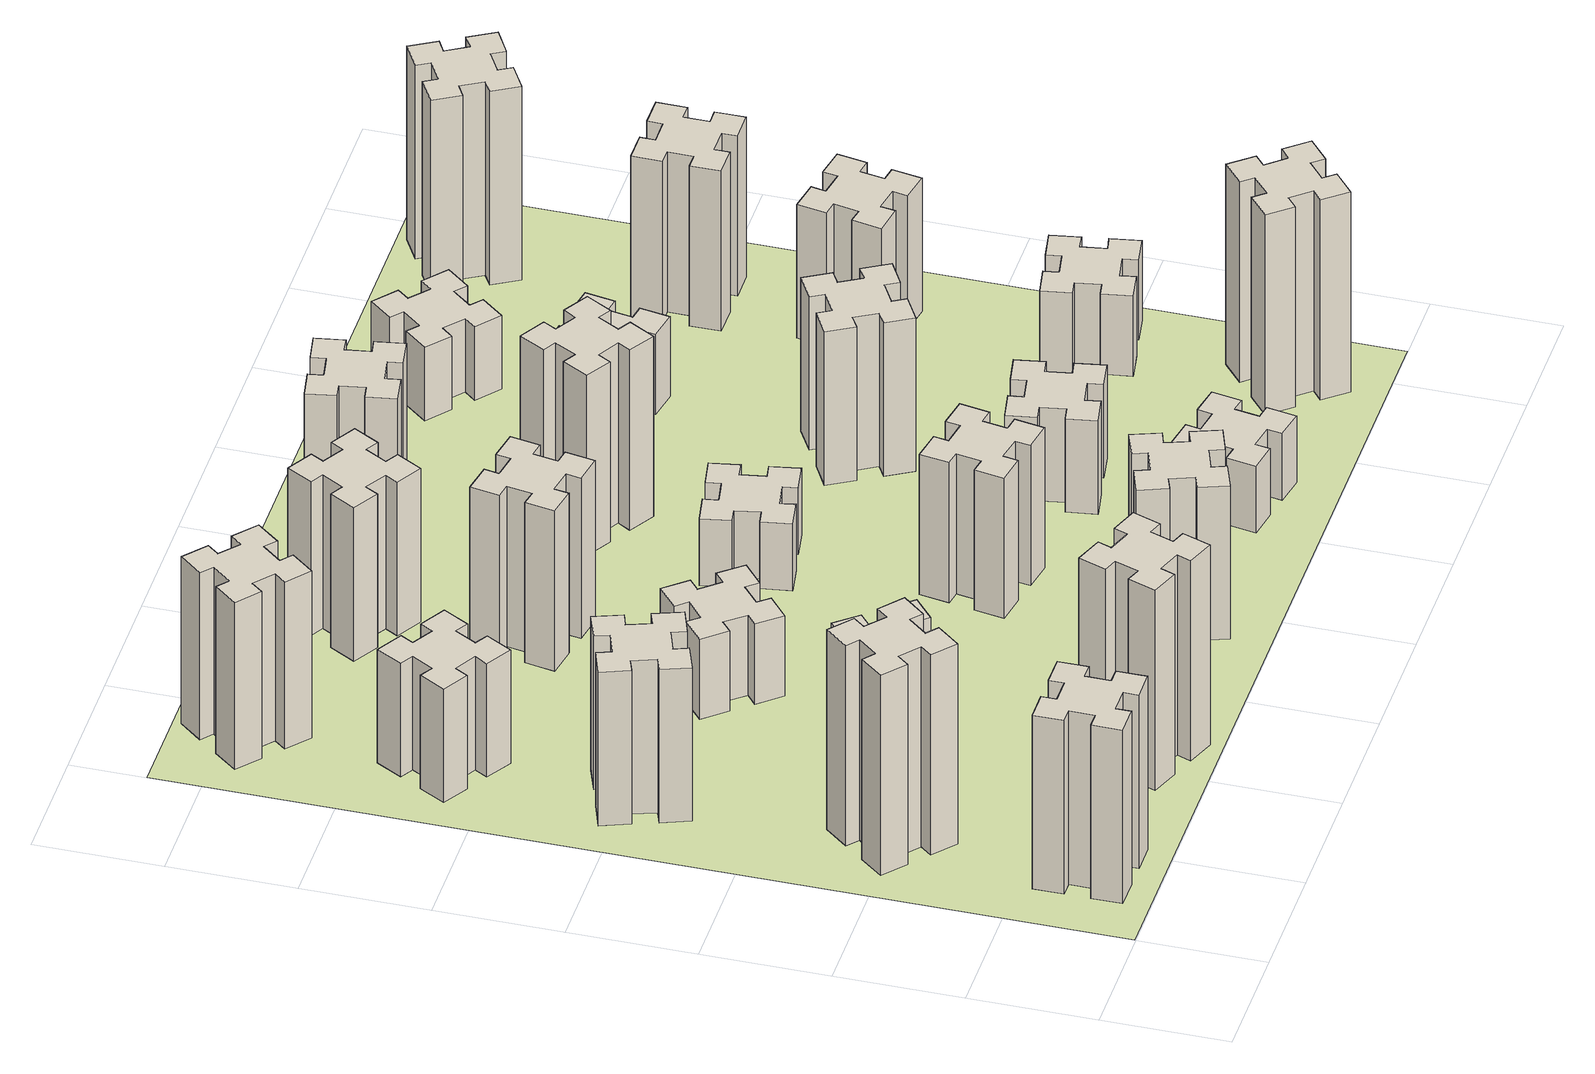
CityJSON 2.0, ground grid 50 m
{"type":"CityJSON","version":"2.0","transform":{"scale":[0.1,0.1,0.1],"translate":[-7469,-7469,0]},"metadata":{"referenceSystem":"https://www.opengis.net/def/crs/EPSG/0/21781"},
"CityObjects":{
"building1":{"type":"Building","attributes":{"class":"1000","function":"1000","usage":"1000","yearOfConstruction":2016,"roofType":"1000","measuredHeight":78,"storeysAboveGround":30,"storeysBelowGround":0},"geometry":[{"type":"Solid","lod":"1","boundaries":[[[[0,1,2,3,4,5,6,7,8,9,10,11,12,13,14,15,16,17,18,19]],[[17,16,20,21]],[[16,15,22,20]],[[15,14,23,22]],[[14,13,24,23]],[[13,12,25,24]],[[12,11,26,25]],[[11,10,27,26]],[[10,9,28,27]],[[9,8,29,28]],[[8,7,30,29]],[[7,6,31,30]],[[6,5,32,31]],[[5,4,33,32]],[[4,3,34,33]],[[3,2,35,34]],[[2,1,36,35]],[[1,0,37,36]],[[0,19,38,37]],[[19,18,39,38]],[[18,17,21,39]],[[24,25,26,27,28,29,30,31,32,33,34,35,36,37,38,39,21,20,22,23]]]]}]},
"building2":{"type":"Building","attributes":{"class":"1000","function":"1000","usage":"1000","yearOfConstruction":2016,"roofType":"1000","measuredHeight":90,"storeysAboveGround":30,"storeysBelowGround":0},"geometry":[{"type":"Solid","lod":"1","boundaries":[[[[40,41,42,43,44,45,46,47,48,49,50,51,52,53,54,55,56,57,58,59]],[[57,56,60,61]],[[56,55,62,60]],[[55,54,63,62]],[[54,53,64,63]],[[53,52,65,64]],[[52,51,66,65]],[[51,50,67,66]],[[50,49,68,67]],[[49,48,69,68]],[[48,47,70,69]],[[47,46,71,70]],[[46,45,72,71]],[[45,44,73,72]],[[44,43,74,73]],[[43,42,75,74]],[[42,41,76,75]],[[41,40,77,76]],[[40,59,78,77]],[[59,58,79,78]],[[58,57,61,79]],[[64,65,66,67,68,69,70,71,72,73,74,75,76,77,78,79,61,60,62,63]]]]}]},
"building3":{"type":"Building","attributes":{"class":"1000","function":"1000","usage":"1000","yearOfConstruction":2016,"roofType":"1000","measuredHeight":69,"storeysAboveGround":30,"storeysBelowGround":0},"geometry":[{"type":"Solid","lod":"1","boundaries":[[[[80,81,82,83,84,85,86,87,88,89,90,91,92,93,94,95,96,97,98,99]],[[97,96,100,101]],[[96,95,102,100]],[[95,94,103,102]],[[94,93,104,103]],[[93,92,105,104]],[[92,91,106,105]],[[91,90,107,106]],[[90,89,108,107]],[[89,88,109,108]],[[88,87,110,109]],[[87,86,111,110]],[[86,85,112,111]],[[85,84,113,112]],[[84,83,114,113]],[[83,82,115,114]],[[82,81,116,115]],[[81,80,117,116]],[[80,99,118,117]],[[99,98,119,118]],[[98,97,101,119]],[[104,105,106,107,108,109,110,111,112,113,114,115,116,117,118,119,101,100,102,103]]]]}]},
"building4":{"type":"Building","attributes":{"class":"1000","function":"1000","usage":"1000","yearOfConstruction":2016,"roofType":"1000","measuredHeight":51,"storeysAboveGround":30,"storeysBelowGround":0},"geometry":[{"type":"Solid","lod":"1","boundaries":[[[[120,121,122,123,124,125,126,127,128,129,130,131,132,133,134,135,136,137,138,139]],[[137,136,140,141]],[[136,135,142,140]],[[135,134,143,142]],[[134,133,144,143]],[[133,132,145,144]],[[132,131,146,145]],[[131,130,147,146]],[[130,129,148,147]],[[129,128,149,148]],[[128,127,150,149]],[[127,126,151,150]],[[126,125,152,151]],[[125,124,153,152]],[[124,123,154,153]],[[123,122,155,154]],[[122,121,156,155]],[[121,120,157,156]],[[120,139,158,157]],[[139,138,159,158]],[[138,137,141,159]],[[144,145,146,147,148,149,150,151,152,153,154,155,156,157,158,159,141,140,142,143]]]]}]},
"building5":{"type":"Building","attributes":{"class":"1000","function":"1000","usage":"1000","yearOfConstruction":2016,"roofType":"1000","measuredHeight":90,"storeysAboveGround":30,"storeysBelowGround":0},"geometry":[{"type":"Solid","lod":"1","boundaries":[[[[160,161,162,163,164,165,166,167,168,169,170,171,172,173,174,175,176,177,178,179]],[[177,176,180,181]],[[176,175,182,180]],[[175,174,183,182]],[[174,173,184,183]],[[173,172,185,184]],[[172,171,186,185]],[[171,170,187,186]],[[170,169,188,187]],[[169,168,189,188]],[[168,167,190,189]],[[167,166,191,190]],[[166,165,192,191]],[[165,164,193,192]],[[164,163,194,193]],[[163,162,195,194]],[[162,161,196,195]],[[161,160,197,196]],[[160,179,198,197]],[[179,178,199,198]],[[178,177,181,199]],[[184,185,186,187,188,189,190,191,192,193,194,195,196,197,198,199,181,180,182,183]]]]}]},
"building6":{"type":"Building","attributes":{"class":"1000","function":"1000","usage":"1000","yearOfConstruction":2016,"roofType":"1000","measuredHeight":75,"storeysAboveGround":30,"storeysBelowGround":0},"geometry":[{"type":"Solid","lod":"1","boundaries":[[[[200,201,202,203,204,205,206,207,208,209,210,211,212,213,214,215,216,217,218,219]],[[217,216,220,221]],[[216,215,222,220]],[[215,214,223,222]],[[214,213,224,223]],[[213,212,225,224]],[[212,211,226,225]],[[211,210,227,226]],[[210,209,228,227]],[[209,208,229,228]],[[208,207,230,229]],[[207,206,231,230]],[[206,205,232,231]],[[205,204,233,232]],[[204,203,234,233]],[[203,202,235,234]],[[202,201,236,235]],[[201,200,237,236]],[[200,219,238,237]],[[219,218,239,238]],[[218,217,221,239]],[[224,225,226,227,228,229,230,231,232,233,234,235,236,237,238,239,221,220,222,223]]]]}]},
"building7":{"type":"Building","attributes":{"class":"1000","function":"1000","usage":"1000","yearOfConstruction":2016,"roofType":"1000","measuredHeight":33,"storeysAboveGround":30,"storeysBelowGround":0},"geometry":[{"type":"Solid","lod":"1","boundaries":[[[[240,241,242,243,244,245,246,247,248,249,250,251,252,253,254,255,256,257,258,259]],[[257,256,260,261]],[[256,255,262,260]],[[255,254,263,262]],[[254,253,264,263]],[[253,252,265,264]],[[252,251,266,265]],[[251,250,267,266]],[[250,249,268,267]],[[249,248,269,268]],[[248,247,270,269]],[[247,246,271,270]],[[246,245,272,271]],[[245,244,273,272]],[[244,243,274,273]],[[243,242,275,274]],[[242,241,276,275]],[[241,240,277,276]],[[240,259,278,277]],[[259,258,279,278]],[[258,257,261,279]],[[264,265,266,267,268,269,270,271,272,273,274,275,276,277,278,279,261,260,262,263]]]]}]},
"building8":{"type":"Building","attributes":{"class":"1000","function":"1000","usage":"1000","yearOfConstruction":2016,"roofType":"1000","measuredHeight":36,"storeysAboveGround":30,"storeysBelowGround":0},"geometry":[{"type":"Solid","lod":"1","boundaries":[[[[280,281,282,283,284,285,286,287,288,289,290,291,292,293,294,295,296,297,298,299]],[[297,296,300,301]],[[296,295,302,300]],[[295,294,303,302]],[[294,293,304,303]],[[293,292,305,304]],[[292,291,306,305]],[[291,290,307,306]],[[290,289,308,307]],[[289,288,309,308]],[[288,287,310,309]],[[287,286,311,310]],[[286,285,312,311]],[[285,284,313,312]],[[284,283,314,313]],[[283,282,315,314]],[[282,281,316,315]],[[281,280,317,316]],[[280,299,318,317]],[[299,298,319,318]],[[298,297,301,319]],[[304,305,306,307,308,309,310,311,312,313,314,315,316,317,318,319,301,300,302,303]]]]}]},
"building9":{"type":"Building","attributes":{"class":"1000","function":"1000","usage":"1000","yearOfConstruction":2016,"roofType":"1000","measuredHeight":72,"storeysAboveGround":30,"storeysBelowGround":0},"geometry":[{"type":"Solid","lod":"1","boundaries":[[[[320,321,322,323,324,325,326,327,328,329,330,331,332,333,334,335,336,337,338,339]],[[337,336,340,341]],[[336,335,342,340]],[[335,334,343,342]],[[334,333,344,343]],[[333,332,345,344]],[[332,331,346,345]],[[331,330,347,346]],[[330,329,348,347]],[[329,328,349,348]],[[328,327,350,349]],[[327,326,351,350]],[[326,325,352,351]],[[325,324,353,352]],[[324,323,354,353]],[[323,322,355,354]],[[322,321,356,355]],[[321,320,357,356]],[[320,339,358,357]],[[339,338,359,358]],[[338,337,341,359]],[[344,345,346,347,348,349,350,351,352,353,354,355,356,357,358,359,341,340,342,343]]]]}]},
"building10":{"type":"Building","attributes":{"class":"1000","function":"1000","usage":"1000","yearOfConstruction":2016,"roofType":"1000","measuredHeight":69,"storeysAboveGround":30,"storeysBelowGround":0},"geometry":[{"type":"Solid","lod":"1","boundaries":[[[[360,361,362,363,364,365,366,367,368,369,370,371,372,373,374,375,376,377,378,379]],[[377,376,380,381]],[[376,375,382,380]],[[375,374,383,382]],[[374,373,384,383]],[[373,372,385,384]],[[372,371,386,385]],[[371,370,387,386]],[[370,369,388,387]],[[369,368,389,388]],[[368,367,390,389]],[[367,366,391,390]],[[366,365,392,391]],[[365,364,393,392]],[[364,363,394,393]],[[363,362,395,394]],[[362,361,396,395]],[[361,360,397,396]],[[360,379,398,397]],[[379,378,399,398]],[[378,377,381,399]],[[384,385,386,387,388,389,390,391,392,393,394,395,396,397,398,399,381,380,382,383]]]]}]},
"building11":{"type":"Building","attributes":{"class":"1000","function":"1000","usage":"1000","yearOfConstruction":2016,"roofType":"1000","measuredHeight":69,"storeysAboveGround":30,"storeysBelowGround":0},"geometry":[{"type":"Solid","lod":"1","boundaries":[[[[400,401,402,403,404,405,406,407,408,409,410,411,412,413,414,415,416,417,418,419]],[[417,416,420,421]],[[416,415,422,420]],[[415,414,423,422]],[[414,413,424,423]],[[413,412,425,424]],[[412,411,426,425]],[[411,410,427,426]],[[410,409,428,427]],[[409,408,429,428]],[[408,407,430,429]],[[407,406,431,430]],[[406,405,432,431]],[[405,404,433,432]],[[404,403,434,433]],[[403,402,435,434]],[[402,401,436,435]],[[401,400,437,436]],[[400,419,438,437]],[[419,418,439,438]],[[418,417,421,439]],[[424,425,426,427,428,429,430,431,432,433,434,435,436,437,438,439,421,420,422,423]]]]}]},
"building12":{"type":"Building","attributes":{"class":"1000","function":"1000","usage":"1000","yearOfConstruction":2016,"roofType":"1000","measuredHeight":63,"storeysAboveGround":30,"storeysBelowGround":0},"geometry":[{"type":"Solid","lod":"1","boundaries":[[[[440,441,442,443,444,445,446,447,448,449,450,451,452,453,454,455,456,457,458,459]],[[457,456,460,461]],[[456,455,462,460]],[[455,454,463,462]],[[454,453,464,463]],[[453,452,465,464]],[[452,451,466,465]],[[451,450,467,466]],[[450,449,468,467]],[[449,448,469,468]],[[448,447,470,469]],[[447,446,471,470]],[[446,445,472,471]],[[445,444,473,472]],[[444,443,474,473]],[[443,442,475,474]],[[442,441,476,475]],[[441,440,477,476]],[[440,459,478,477]],[[459,458,479,478]],[[458,457,461,479]],[[464,465,466,467,468,469,470,471,472,473,474,475,476,477,478,479,461,460,462,463]]]]}]},
"building13":{"type":"Building","attributes":{"class":"1000","function":"1000","usage":"1000","yearOfConstruction":2016,"roofType":"1000","measuredHeight":30,"storeysAboveGround":30,"storeysBelowGround":0},"geometry":[{"type":"Solid","lod":"1","boundaries":[[[[480,481,482,483,484,485,486,487,488,489,490,491,492,493,494,495,496,497,498,499]],[[497,496,500,501]],[[496,495,502,500]],[[495,494,503,502]],[[494,493,504,503]],[[493,492,505,504]],[[492,491,506,505]],[[491,490,507,506]],[[490,489,508,507]],[[489,488,509,508]],[[488,487,510,509]],[[487,486,511,510]],[[486,485,512,511]],[[485,484,513,512]],[[484,483,514,513]],[[483,482,515,514]],[[482,481,516,515]],[[481,480,517,516]],[[480,499,518,517]],[[499,498,519,518]],[[498,497,501,519]],[[504,505,506,507,508,509,510,511,512,513,514,515,516,517,518,519,501,500,502,503]]]]}]},
"building14":{"type":"Building","attributes":{"class":"1000","function":"1000","usage":"1000","yearOfConstruction":2016,"roofType":"1000","measuredHeight":81,"storeysAboveGround":30,"storeysBelowGround":0},"geometry":[{"type":"Solid","lod":"1","boundaries":[[[[520,521,522,523,524,525,526,527,528,529,530,531,532,533,534,535,536,537,538,539]],[[537,536,540,541]],[[536,535,542,540]],[[535,534,543,542]],[[534,533,544,543]],[[533,532,545,544]],[[532,531,546,545]],[[531,530,547,546]],[[530,529,548,547]],[[529,528,549,548]],[[528,527,550,549]],[[527,526,551,550]],[[526,525,552,551]],[[525,524,553,552]],[[524,523,554,553]],[[523,522,555,554]],[[522,521,556,555]],[[521,520,557,556]],[[520,539,558,557]],[[539,538,559,558]],[[538,537,541,559]],[[544,545,546,547,548,549,550,551,552,553,554,555,556,557,558,559,541,540,542,543]]]]}]},
"building15":{"type":"Building","attributes":{"class":"1000","function":"1000","usage":"1000","yearOfConstruction":2016,"roofType":"1000","measuredHeight":30,"storeysAboveGround":30,"storeysBelowGround":0},"geometry":[{"type":"Solid","lod":"1","boundaries":[[[[560,561,562,563,564,565,566,567,568,569,570,571,572,573,574,575,576,577,578,579]],[[577,576,580,581]],[[576,575,582,580]],[[575,574,583,582]],[[574,573,584,583]],[[573,572,585,584]],[[572,571,586,585]],[[571,570,587,586]],[[570,569,588,587]],[[569,568,589,588]],[[568,567,590,589]],[[567,566,591,590]],[[566,565,592,591]],[[565,564,593,592]],[[564,563,594,593]],[[563,562,595,594]],[[562,561,596,595]],[[561,560,597,596]],[[560,579,598,597]],[[579,578,599,598]],[[578,577,581,599]],[[584,585,586,587,588,589,590,591,592,593,594,595,596,597,598,599,581,580,582,583]]]]}]},
"building16":{"type":"Building","attributes":{"class":"1000","function":"1000","usage":"1000","yearOfConstruction":2016,"roofType":"1000","measuredHeight":57,"storeysAboveGround":30,"storeysBelowGround":0},"geometry":[{"type":"Solid","lod":"1","boundaries":[[[[600,601,602,603,604,605,606,607,608,609,610,611,612,613,614,615,616,617,618,619]],[[617,616,620,621]],[[616,615,622,620]],[[615,614,623,622]],[[614,613,624,623]],[[613,612,625,624]],[[612,611,626,625]],[[611,610,627,626]],[[610,609,628,627]],[[609,608,629,628]],[[608,607,630,629]],[[607,606,631,630]],[[606,605,632,631]],[[605,604,633,632]],[[604,603,634,633]],[[603,602,635,634]],[[602,601,636,635]],[[601,600,637,636]],[[600,619,638,637]],[[619,618,639,638]],[[618,617,621,639]],[[624,625,626,627,628,629,630,631,632,633,634,635,636,637,638,639,621,620,622,623]]]]}]},
"building17":{"type":"Building","attributes":{"class":"1000","function":"1000","usage":"1000","yearOfConstruction":2016,"roofType":"1000","measuredHeight":42,"storeysAboveGround":30,"storeysBelowGround":0},"geometry":[{"type":"Solid","lod":"1","boundaries":[[[[640,641,642,643,644,645,646,647,648,649,650,651,652,653,654,655,656,657,658,659]],[[657,656,660,661]],[[656,655,662,660]],[[655,654,663,662]],[[654,653,664,663]],[[653,652,665,664]],[[652,651,666,665]],[[651,650,667,666]],[[650,649,668,667]],[[649,648,669,668]],[[648,647,670,669]],[[647,646,671,670]],[[646,645,672,671]],[[645,644,673,672]],[[644,643,674,673]],[[643,642,675,674]],[[642,641,676,675]],[[641,640,677,676]],[[640,659,678,677]],[[659,658,679,678]],[[658,657,661,679]],[[664,665,666,667,668,669,670,671,672,673,674,675,676,677,678,679,661,660,662,663]]]]}]},
"building18":{"type":"Building","attributes":{"class":"1000","function":"1000","usage":"1000","yearOfConstruction":2016,"roofType":"1000","measuredHeight":69,"storeysAboveGround":30,"storeysBelowGround":0},"geometry":[{"type":"Solid","lod":"1","boundaries":[[[[680,681,682,683,684,685,686,687,688,689,690,691,692,693,694,695,696,697,698,699]],[[697,696,700,701]],[[696,695,702,700]],[[695,694,703,702]],[[694,693,704,703]],[[693,692,705,704]],[[692,691,706,705]],[[691,690,707,706]],[[690,689,708,707]],[[689,688,709,708]],[[688,687,710,709]],[[687,686,711,710]],[[686,685,712,711]],[[685,684,713,712]],[[684,683,714,713]],[[683,682,715,714]],[[682,681,716,715]],[[681,680,717,716]],[[680,699,718,717]],[[699,698,719,718]],[[698,697,701,719]],[[704,705,706,707,708,709,710,711,712,713,714,715,716,717,718,719,701,700,702,703]]]]}]},
"building19":{"type":"Building","attributes":{"class":"1000","function":"1000","usage":"1000","yearOfConstruction":2016,"roofType":"1000","measuredHeight":36,"storeysAboveGround":30,"storeysBelowGround":0},"geometry":[{"type":"Solid","lod":"1","boundaries":[[[[720,721,722,723,724,725,726,727,728,729,730,731,732,733,734,735,736,737,738,739]],[[737,736,740,741]],[[736,735,742,740]],[[735,734,743,742]],[[734,733,744,743]],[[733,732,745,744]],[[732,731,746,745]],[[731,730,747,746]],[[730,729,748,747]],[[729,728,749,748]],[[728,727,750,749]],[[727,726,751,750]],[[726,725,752,751]],[[725,724,753,752]],[[724,723,754,753]],[[723,722,755,754]],[[722,721,756,755]],[[721,720,757,756]],[[720,739,758,757]],[[739,738,759,758]],[[738,737,741,759]],[[744,745,746,747,748,749,750,751,752,753,754,755,756,757,758,759,741,740,742,743]]]]}]},
"building20":{"type":"Building","attributes":{"class":"1000","function":"1000","usage":"1000","yearOfConstruction":2016,"roofType":"1000","measuredHeight":90,"storeysAboveGround":30,"storeysBelowGround":0},"geometry":[{"type":"Solid","lod":"1","boundaries":[[[[760,761,762,763,764,765,766,767,768,769,770,771,772,773,774,775,776,777,778,779]],[[777,776,780,781]],[[776,775,782,780]],[[775,774,783,782]],[[774,773,784,783]],[[773,772,785,784]],[[772,771,786,785]],[[771,770,787,786]],[[770,769,788,787]],[[769,768,789,788]],[[768,767,790,789]],[[767,766,791,790]],[[766,765,792,791]],[[765,764,793,792]],[[764,763,794,793]],[[763,762,795,794]],[[762,761,796,795]],[[761,760,797,796]],[[760,779,798,797]],[[779,778,799,798]],[[778,777,781,799]],[[784,785,786,787,788,789,790,791,792,793,794,795,796,797,798,799,781,780,782,783]]]]}]},
"building21":{"type":"Building","attributes":{"class":"1000","function":"1000","usage":"1000","yearOfConstruction":2016,"roofType":"1000","measuredHeight":33,"storeysAboveGround":30,"storeysBelowGround":0},"geometry":[{"type":"Solid","lod":"1","boundaries":[[[[800,801,802,803,804,805,806,807,808,809,810,811,812,813,814,815,816,817,818,819]],[[817,816,820,821]],[[816,815,822,820]],[[815,814,823,822]],[[814,813,824,823]],[[813,812,825,824]],[[812,811,826,825]],[[811,810,827,826]],[[810,809,828,827]],[[809,808,829,828]],[[808,807,830,829]],[[807,806,831,830]],[[806,805,832,831]],[[805,804,833,832]],[[804,803,834,833]],[[803,802,835,834]],[[802,801,836,835]],[[801,800,837,836]],[[800,819,838,837]],[[819,818,839,838]],[[818,817,821,839]],[[824,825,826,827,828,829,830,831,832,833,834,835,836,837,838,839,821,820,822,823]]]]}]},
"building22":{"type":"Building","attributes":{"class":"1000","function":"1000","usage":"1000","yearOfConstruction":2016,"roofType":"1000","measuredHeight":36,"storeysAboveGround":30,"storeysBelowGround":0},"geometry":[{"type":"Solid","lod":"1","boundaries":[[[[840,841,842,843,844,845,846,847,848,849,850,851,852,853,854,855,856,857,858,859]],[[857,856,860,861]],[[856,855,862,860]],[[855,854,863,862]],[[854,853,864,863]],[[853,852,865,864]],[[852,851,866,865]],[[851,850,867,866]],[[850,849,868,867]],[[849,848,869,868]],[[848,847,870,869]],[[847,846,871,870]],[[846,845,872,871]],[[845,844,873,872]],[[844,843,874,873]],[[843,842,875,874]],[[842,841,876,875]],[[841,840,877,876]],[[840,859,878,877]],[[859,858,879,878]],[[858,857,861,879]],[[864,865,866,867,868,869,870,871,872,873,874,875,876,877,878,879,861,860,862,863]]]]}]},
"building23":{"type":"Building","attributes":{"class":"1000","function":"1000","usage":"1000","yearOfConstruction":2016,"roofType":"1000","measuredHeight":60,"storeysAboveGround":30,"storeysBelowGround":0},"geometry":[{"type":"Solid","lod":"1","boundaries":[[[[880,881,882,883,884,885,886,887,888,889,890,891,892,893,894,895,896,897,898,899]],[[897,896,900,901]],[[896,895,902,900]],[[895,894,903,902]],[[894,893,904,903]],[[893,892,905,904]],[[892,891,906,905]],[[891,890,907,906]],[[890,889,908,907]],[[889,888,909,908]],[[888,887,910,909]],[[887,886,911,910]],[[886,885,912,911]],[[885,884,913,912]],[[884,883,914,913]],[[883,882,915,914]],[[882,881,916,915]],[[881,880,917,916]],[[880,899,918,917]],[[899,898,919,918]],[[898,897,901,919]],[[904,905,906,907,908,909,910,911,912,913,914,915,916,917,918,919,901,900,902,903]]]]}]},
"building24":{"type":"Building","attributes":{"class":"1000","function":"1000","usage":"1000","yearOfConstruction":2016,"roofType":"1000","measuredHeight":72,"storeysAboveGround":30,"storeysBelowGround":0},"geometry":[{"type":"Solid","lod":"1","boundaries":[[[[920,921,922,923,924,925,926,927,928,929,930,931,932,933,934,935,936,937,938,939]],[[937,936,940,941]],[[936,935,942,940]],[[935,934,943,942]],[[934,933,944,943]],[[933,932,945,944]],[[932,931,946,945]],[[931,930,947,946]],[[930,929,948,947]],[[929,928,949,948]],[[928,927,950,949]],[[927,926,951,950]],[[926,925,952,951]],[[925,924,953,952]],[[924,923,954,953]],[[923,922,955,954]],[[922,921,956,955]],[[921,920,957,956]],[[920,939,958,957]],[[939,938,959,958]],[[938,937,941,959]],[[944,945,946,947,948,949,950,951,952,953,954,955,956,957,958,959,941,940,942,943]]]]}]},
"building25":{"type":"Building","attributes":{"class":"1000","function":"1000","usage":"1000","yearOfConstruction":2016,"roofType":"1000","measuredHeight":87,"storeysAboveGround":30,"storeysBelowGround":0},"geometry":[{"type":"Solid","lod":"1","boundaries":[[[[960,961,962,963,964,965,966,967,968,969,970,971,972,973,974,975,976,977,978,979]],[[977,976,980,981]],[[976,975,982,980]],[[975,974,983,982]],[[974,973,984,983]],[[973,972,985,984]],[[972,971,986,985]],[[971,970,987,986]],[[970,969,988,987]],[[969,968,989,988]],[[968,967,990,989]],[[967,966,991,990]],[[966,965,992,991]],[[965,964,993,992]],[[964,963,994,993]],[[963,962,995,994]],[[962,961,996,995]],[[961,960,997,996]],[[960,979,998,997]],[[979,978,999,998]],[[978,977,981,999]],[[984,985,986,987,988,989,990,991,992,993,994,995,996,997,998,999,981,980,982,983]]]]}]},
"landuse1":{"type":"LandUse","attributes":{"name":"plot1","function":"1010"},"geometry":[{"type":"MultiSurface","lod":"1","boundaries":[[[1000,1001,1002,1003]]]}]}
},
"vertices":[
[265,325,0],[265,225,0],[205,225,0],[205,105,0],[325,105,0],[325,165,0],[425,165,0],[425,105,0],[545,105,0],[545,225,0],[485,225,0],[485,325,0],[545,325,0],[545,445,0],[425,445,0],[425,385,0],[325,385,0],[325,445,0],[205,445,0],[205,325,0],[325,385,780],[325,445,780],[425,385,780],[425,445,780],[545,445,780],[545,325,780],[485,325,780],[485,225,780],[545,225,780],[545,105,780],[425,105,780],[425,165,780],[325,165,780],[325,105,780],[205,105,780],[205,225,780],[265,225,780],[265,325,780],[205,325,780],[205,445,780],
[484,1067,0],[408,1132,0],[446,1178,0],[354,1255,0],[277,1163,0],[323,1124,0],[259,1048,0],[213,1086,0],[136,994,0],[228,917,0],[266,963,0],[343,899,0],[304,853,0],[396,776,0],[473,868,0],[427,906,0],[492,983,0],[538,944,0],[615,1036,0],[523,1113,0],[492,983,900],[538,944,900],[427,906,900],[473,868,900],[396,776,900],[304,853,900],[343,899,900],[266,963,900],[228,917,900],[136,994,900],[213,1086,900],[259,1048,900],[323,1124,900],[277,1163,900],[354,1255,900],[446,1178,900],[408,1132,900],[484,1067,900],[523,1113,900],[615,1036,900],
[366,1835,0],[460,1869,0],[480,1813,0],[593,1854,0],[552,1967,0],[496,1946,0],[462,2040,0],[518,2060,0],[477,2173,0],[364,2132,0],[385,2076,0],[291,2042,0],[270,2098,0],[157,2057,0],[199,1944,0],[255,1965,0],[289,1871,0],[233,1850,0],[274,1737,0],[387,1779,0],[289,1871,690],[233,1850,690],[255,1965,690],[199,1944,690],[157,2057,690],[270,2098,690],[291,2042,690],[385,2076,690],[364,2132,690],[477,2173,690],[518,2060,690],[462,2040,690],[496,1946,690],[552,1967,690],[593,1854,690],[480,1813,690],[460,1869,690],[366,1835,690],[387,1779,690],[274,1737,690],
[446,2597,0],[496,2684,0],[548,2654,0],[608,2758,0],[504,2818,0],[474,2766,0],[387,2816,0],[417,2868,0],[313,2928,0],[253,2824,0],[305,2794,0],[255,2707,0],[203,2737,0],[143,2633,0],[247,2573,0],[277,2625,0],[364,2575,0],[334,2523,0],[438,2463,0],[498,2567,0],[364,2575,510],[334,2523,510],[277,2625,510],[247,2573,510],[143,2633,510],[203,2737,510],[255,2707,510],[305,2794,510],[253,2824,510],[313,2928,510],[417,2868,510],[387,2816,510],[474,2766,510],[504,2818,510],[608,2758,510],[548,2654,510],[496,2684,510],[446,2597,510],[498,2567,510],[438,2463,510],
[1029,360,0],[995,266,0],[939,287,0],[897,174,0],[1010,133,0],[1031,189,0],[1125,155,0],[1104,99,0],[1217,57,0],[1258,170,0],[1202,191,0],[1236,285,0],[1292,264,0],[1333,377,0],[1220,418,0],[1200,362,0],[1106,396,0],[1127,452,0],[1014,493,0],[973,380,0],[1106,396,900],[1127,452,900],[1200,362,900],[1220,418,900],[1333,377,900],[1292,264,900],[1236,285,900],[1202,191,900],[1258,170,900],[1217,57,900],[1104,99,900],[1125,155,900],[1031,189,900],[1010,133,900],[897,174,900],[939,287,900],[995,266,900],[1029,360,900],[973,380,900],[1014,493,900],
[484,3487,0],[408,3552,0],[446,3598,0],[354,3675,0],[277,3583,0],[323,3544,0],[259,3468,0],[213,3506,0],[136,3414,0],[228,3337,0],[266,3383,0],[343,3319,0],[304,3273,0],[396,3196,0],[473,3288,0],[427,3326,0],[492,3403,0],[538,3364,0],[615,3456,0],[523,3533,0],[492,3403,750],[538,3364,750],[427,3326,750],[473,3288,750],[396,3196,750],[304,3273,750],[343,3319,750],[266,3383,750],[228,3337,750],[136,3414,750],[213,3506,750],[259,3468,750],[323,3544,750],[277,3583,750],[354,3675,750],[446,3598,750],[408,3552,750],[484,3487,750],[523,3533,750],[615,3456,750],
[1083,1332,0],[1006,1267,0],[968,1313,0],[876,1236,0],[953,1144,0],[999,1183,0],[1063,1106,0],[1017,1068,0],[1094,976,0],[1186,1053,0],[1148,1099,0],[1224,1163,0],[1263,1117,0],[1355,1194,0],[1278,1286,0],[1232,1248,0],[1167,1324,0],[1213,1363,0],[1136,1455,0],[1044,1378,0],[1167,1324,330],[1213,1363,330],[1232,1248,330],[1278,1286,330],[1355,1194,330],[1263,1117,330],[1224,1163,330],[1148,1099,330],[1186,1053,330],[1094,976,330],[1017,1068,330],[1063,1106,330],[999,1183,330],[953,1144,330],[876,1236,330],[968,1313,330],[1006,1267,330],[1083,1332,330],[1044,1378,330],[1136,1455,330],
[1083,1972,0],[1006,1907,0],[968,1953,0],[876,1876,0],[953,1784,0],[999,1823,0],[1063,1746,0],[1017,1708,0],[1094,1616,0],[1186,1693,0],[1148,1739,0],[1224,1803,0],[1263,1757,0],[1355,1834,0],[1278,1926,0],[1232,1888,0],[1167,1964,0],[1213,2003,0],[1136,2095,0],[1044,2018,0],[1167,1964,360],[1213,2003,360],[1232,1888,360],[1278,1926,360],[1355,1834,360],[1263,1757,360],[1224,1803,360],[1148,1739,360],[1186,1693,360],[1094,1616,360],[1017,1708,360],[1063,1746,360],[999,1823,360],[953,1784,360],[876,1876,360],[968,1953,360],[1006,1907,360],[1083,1972,360],[1044,2018,360],[1136,2095,360],
[1315,2527,0],[1332,2625,0],[1391,2615,0],[1412,2733,0],[1294,2754,0],[1284,2695,0],[1185,2712,0],[1196,2771,0],[1077,2792,0],[1057,2674,0],[1116,2664,0],[1098,2565,0],[1039,2576,0],[1018,2457,0],[1137,2437,0],[1147,2496,0],[1245,2478,0],[1235,2419,0],[1353,2398,0],[1374,2517,0],[1245,2478,720],[1235,2419,720],[1147,2496,720],[1137,2437,720],[1018,2457,720],[1039,2576,720],[1098,2565,720],[1116,2664,720],[1057,2674,720],[1077,2792,720],[1196,2771,720],[1185,2712,720],[1284,2695,720],[1294,2754,720],[1412,2733,720],[1391,2615,720],[1332,2625,720],[1315,2527,720],[1374,2517,720],[1353,2398,720],
[1965,496,0],[1871,462,0],[1850,518,0],[1737,477,0],[1779,364,0],[1835,385,0],[1869,291,0],[1813,270,0],[1854,157,0],[1967,199,0],[1946,255,0],[2040,289,0],[2060,233,0],[2173,274,0],[2132,387,0],[2076,366,0],[2042,460,0],[2098,480,0],[2057,593,0],[1944,552,0],[2042,460,690],[2098,480,690],[2076,366,690],[2132,387,690],[2173,274,690],[2060,233,690],[2040,289,690],[1946,255,690],[1967,199,690],[1854,157,690],[1813,270,690],[1869,291,690],[1835,385,690],[1779,364,690],[1737,477,690],[1850,518,690],[1871,462,690],[1965,496,690],[1944,552,690],[2057,593,690],
[1017,3165,0],[1104,3115,0],[1074,3063,0],[1178,3003,0],[1238,3107,0],[1186,3137,0],[1236,3224,0],[1288,3194,0],[1348,3298,0],[1244,3358,0],[1214,3306,0],[1127,3356,0],[1157,3408,0],[1053,3468,0],[993,3364,0],[1045,3334,0],[995,3247,0],[943,3277,0],[883,3173,0],[987,3113,0],[995,3247,690],[943,3277,690],[1045,3334,690],[993,3364,690],[1053,3468,690],[1157,3408,690],[1127,3356,690],[1214,3306,690],[1244,3358,690],[1348,3298,690],[1288,3194,690],[1236,3224,690],[1186,3137,690],[1238,3107,690],[1178,3003,690],[1074,3063,690],[1104,3115,690],[1017,3165,690],[987,3113,690],[883,3173,690],
[2055,1047,0],[2072,1145,0],[2131,1135,0],[2152,1253,0],[2034,1274,0],[2024,1215,0],[1925,1232,0],[1936,1291,0],[1817,1312,0],[1797,1194,0],[1856,1184,0],[1838,1085,0],[1779,1096,0],[1758,977,0],[1877,957,0],[1887,1016,0],[1985,998,0],[1975,939,0],[2093,918,0],[2114,1037,0],[1985,998,630],[1975,939,630],[1887,1016,630],[1877,957,630],[1758,977,630],[1779,1096,630],[1838,1085,630],[1856,1184,630],[1797,1194,630],[1817,1312,630],[1936,1291,630],[1925,1232,630],[2024,1215,630],[2034,1274,630],[2152,1253,630],[2131,1135,630],[2072,1145,630],[2055,1047,630],[2114,1037,630],[2093,918,630],
[1972,1925,0],[1955,2024,0],[2014,2034,0],[1993,2152,0],[1875,2131,0],[1885,2072,0],[1787,2055,0],[1777,2114,0],[1658,2093,0],[1679,1975,0],[1738,1985,0],[1756,1887,0],[1697,1877,0],[1717,1758,0],[1836,1779,0],[1825,1838,0],[1924,1856,0],[1934,1797,0],[2052,1817,0],[2031,1936,0],[1924,1856,300],[1934,1797,300],[1825,1838,300],[1836,1779,300],[1717,1758,300],[1697,1877,300],[1756,1887,300],[1738,1985,300],[1679,1975,300],[1658,2093,300],[1777,2114,300],[1787,2055,300],[1885,2072,300],[1875,2131,300],[1993,2152,300],[2014,2034,300],[1955,2024,300],[1972,1925,300],[2031,1936,300],[2052,1817,300],
[2054,2666,0],[1967,2716,0],[1997,2768,0],[1893,2828,0],[1833,2724,0],[1885,2694,0],[1835,2607,0],[1783,2637,0],[1723,2533,0],[1827,2473,0],[1857,2525,0],[1944,2475,0],[1914,2423,0],[2018,2363,0],[2078,2467,0],[2026,2497,0],[2076,2584,0],[2128,2554,0],[2188,2658,0],[2084,2718,0],[2076,2584,810],[2128,2554,810],[2026,2497,810],[2078,2467,810],[2018,2363,810],[1914,2423,810],[1944,2475,810],[1857,2525,810],[1827,2473,810],[1723,2533,810],[1783,2637,810],[1835,2607,810],[1885,2694,810],[1833,2724,810],[1893,2828,810],[1997,2768,810],[1967,2716,810],[2054,2666,810],[2084,2718,810],[2188,2658,810],
[2596,444,0],[2578,345,0],[2519,356,0],[2498,237,0],[2617,217,0],[2627,276,0],[2725,258,0],[2715,199,0],[2833,178,0],[2854,297,0],[2795,307,0],[2812,405,0],[2871,395,0],[2892,513,0],[2774,534,0],[2764,475,0],[2665,492,0],[2676,551,0],[2557,572,0],[2537,454,0],[2665,492,300],[2676,551,300],[2764,475,300],[2774,534,300],[2892,513,300],[2871,395,300],[2812,405,300],[2795,307,300],[2854,297,300],[2833,178,300],[2715,199,300],[2725,258,300],[2627,276,300],[2617,217,300],[2498,237,300],[2519,356,300],[2578,345,300],[2596,444,300],[2537,454,300],[2557,572,300],
[1738,3465,0],[1756,3367,0],[1697,3357,0],[1717,3238,0],[1836,3259,0],[1825,3318,0],[1924,3336,0],[1934,3277,0],[2052,3297,0],[2031,3416,0],[1972,3405,0],[1955,3504,0],[2014,3514,0],[1993,3632,0],[1875,3611,0],[1885,3552,0],[1787,3535,0],[1777,3594,0],[1658,3573,0],[1679,3455,0],[1787,3535,570],[1777,3594,570],[1885,3552,570],[1875,3611,570],[1993,3632,570],[2014,3514,570],[1955,3504,570],[1972,3405,570],[2031,3416,570],[2052,3297,570],[1934,3277,570],[1924,3336,570],[1825,3318,570],[1836,3259,570],[1717,3238,570],[1697,3357,570],[1756,3367,570],[1738,3465,570],[1679,3455,570],[1658,3573,570],
[2625,1132,0],[2527,1115,0],[2517,1174,0],[2398,1153,0],[2419,1035,0],[2478,1045,0],[2496,947,0],[2437,937,0],[2457,818,0],[2576,839,0],[2565,898,0],[2664,916,0],[2674,857,0],[2792,877,0],[2771,996,0],[2712,985,0],[2695,1084,0],[2754,1094,0],[2733,1212,0],[2615,1191,0],[2695,1084,420],[2754,1094,420],[2712,985,420],[2771,996,420],[2792,877,420],[2674,857,420],[2664,916,420],[2565,898,420],[2576,839,420],[2457,818,420],[2437,937,420],[2496,947,420],[2478,1045,420],[2419,1035,420],[2398,1153,420],[2517,1174,420],[2527,1115,420],[2625,1132,420],[2615,1191,420],[2733,1212,420],
[2475,1744,0],[2525,1657,0],[2473,1627,0],[2533,1523,0],[2637,1583,0],[2607,1635,0],[2694,1685,0],[2724,1633,0],[2828,1693,0],[2768,1797,0],[2716,1767,0],[2666,1854,0],[2718,1884,0],[2658,1988,0],[2554,1928,0],[2584,1876,0],[2497,1826,0],[2467,1878,0],[2363,1818,0],[2423,1714,0],[2497,1826,690],[2467,1878,690],[2584,1876,690],[2554,1928,690],[2658,1988,690],[2718,1884,690],[2666,1854,690],[2716,1767,690],[2768,1797,690],[2828,1693,690],[2724,1633,690],[2694,1685,690],[2607,1635,690],[2637,1583,690],[2533,1523,690],[2473,1627,690],[2525,1657,690],[2475,1744,690],[2423,1714,690],[2363,1818,690],
[2664,2795,0],[2565,2812,0],[2576,2871,0],[2457,2892,0],[2437,2774,0],[2496,2764,0],[2478,2665,0],[2419,2676,0],[2398,2557,0],[2517,2537,0],[2527,2596,0],[2625,2578,0],[2615,2519,0],[2733,2498,0],[2754,2617,0],[2695,2627,0],[2712,2725,0],[2771,2715,0],[2792,2833,0],[2674,2854,0],[2712,2725,360],[2771,2715,360],[2695,2627,360],[2754,2617,360],[2733,2498,360],[2615,2519,360],[2625,2578,360],[2527,2596,360],[2517,2537,360],[2398,2557,360],[2419,2676,360],[2478,2665,360],[2496,2764,360],[2437,2774,360],[2457,2892,360],[2576,2871,360],[2565,2812,360],[2664,2795,360],[2674,2854,360],[2792,2833,360],
[3468,259,0],[3544,323,0],[3583,277,0],[3675,354,0],[3598,446,0],[3552,408,0],[3487,484,0],[3533,523,0],[3456,615,0],[3364,538,0],[3403,492,0],[3326,427,0],[3288,473,0],[3196,396,0],[3273,304,0],[3319,343,0],[3383,266,0],[3337,228,0],[3414,136,0],[3506,213,0],[3383,266,900],[3337,228,900],[3319,343,900],[3273,304,900],[3196,396,900],[3288,473,900],[3326,427,900],[3403,492,900],[3364,538,900],[3456,615,900],[3533,523,900],[3487,484,900],[3552,408,900],[3598,446,900],[3675,354,900],[3583,277,900],[3544,323,900],[3468,259,900],[3506,213,900],[3414,136,900],
[2543,3444,0],[2479,3368,0],[2433,3406,0],[2356,3314,0],[2448,3237,0],[2486,3283,0],[2563,3219,0],[2524,3173,0],[2616,3096,0],[2693,3188,0],[2647,3226,0],[2712,3303,0],[2758,3264,0],[2835,3356,0],[2743,3433,0],[2704,3387,0],[2628,3452,0],[2666,3498,0],[2574,3575,0],[2497,3483,0],[2628,3452,330],[2666,3498,330],[2704,3387,330],[2743,3433,330],[2835,3356,330],[2758,3264,330],[2712,3303,330],[2647,3226,330],[2693,3188,330],[2616,3096,330],[2524,3173,330],[2563,3219,330],[2486,3283,330],[2448,3237,330],[2356,3314,330],[2433,3406,330],[2479,3368,330],[2543,3444,330],[2497,3483,330],[2574,3575,330],
[3465,1232,0],[3367,1215,0],[3357,1274,0],[3238,1253,0],[3259,1135,0],[3318,1145,0],[3336,1047,0],[3277,1037,0],[3297,918,0],[3416,939,0],[3405,998,0],[3504,1016,0],[3514,957,0],[3632,977,0],[3611,1096,0],[3552,1085,0],[3535,1184,0],[3594,1194,0],[3573,1312,0],[3455,1291,0],[3535,1184,360],[3594,1194,360],[3552,1085,360],[3611,1096,360],[3632,977,360],[3514,957,360],[3504,1016,360],[3405,998,360],[3416,939,360],[3297,918,360],[3277,1037,360],[3336,1047,360],[3318,1145,360],[3259,1135,360],[3238,1253,360],[3357,1274,360],[3367,1215,360],[3465,1232,360],[3455,1291,360],[3573,1312,360],
[3267,1856,0],[3365,1838,0],[3355,1779,0],[3473,1758,0],[3494,1877,0],[3435,1887,0],[3452,1985,0],[3511,1975,0],[3532,2093,0],[3414,2114,0],[3404,2055,0],[3305,2072,0],[3316,2131,0],[3197,2152,0],[3177,2034,0],[3236,2024,0],[3218,1925,0],[3159,1936,0],[3138,1817,0],[3257,1797,0],[3218,1925,600],[3159,1936,600],[3236,2024,600],[3177,2034,600],[3197,2152,600],[3316,2131,600],[3305,2072,600],[3404,2055,600],[3414,2114,600],[3532,2093,600],[3511,1975,600],[3452,1985,600],[3435,1887,600],[3494,1877,600],[3473,1758,600],[3355,1779,600],[3365,1838,600],[3267,1856,600],[3257,1797,600],[3138,1817,600],
[3385,2705,0],[3285,2705,0],[3285,2765,0],[3165,2765,0],[3165,2645,0],[3225,2645,0],[3225,2545,0],[3165,2545,0],[3165,2425,0],[3285,2425,0],[3285,2485,0],[3385,2485,0],[3385,2425,0],[3505,2425,0],[3505,2545,0],[3445,2545,0],[3445,2645,0],[3505,2645,0],[3505,2765,0],[3385,2765,0],[3445,2645,720],[3505,2645,720],[3445,2545,720],[3505,2545,720],[3505,2425,720],[3385,2425,720],[3385,2485,720],[3285,2485,720],[3285,2425,720],[3165,2425,720],[3165,2545,720],[3225,2545,720],[3225,2645,720],[3165,2645,720],[3165,2765,720],[3285,2765,720],[3285,2705,720],[3385,2705,720],[3385,2765,720],[3505,2765,720],
[3456,3447,0],[3406,3534,0],[3458,3564,0],[3398,3668,0],[3294,3608,0],[3324,3556,0],[3237,3506,0],[3207,3558,0],[3103,3498,0],[3163,3394,0],[3215,3424,0],[3265,3337,0],[3213,3307,0],[3273,3203,0],[3377,3263,0],[3347,3315,0],[3434,3365,0],[3464,3313,0],[3568,3373,0],[3508,3477,0],[3434,3365,870],[3464,3313,870],[3347,3315,870],[3377,3263,870],[3273,3203,870],[3213,3307,870],[3265,3337,870],[3215,3424,870],[3163,3394,870],[3103,3498,870],[3207,3558,870],[3237,3506,870],[3324,3556,870],[3294,3608,870],[3398,3668,870],[3458,3564,870],[3406,3534,870],[3456,3447,870],[3508,3477,870],[3568,3373,870],
[5,3705,0],[3705,3705,0],[3705,5,0],[5,5,0]
]}
